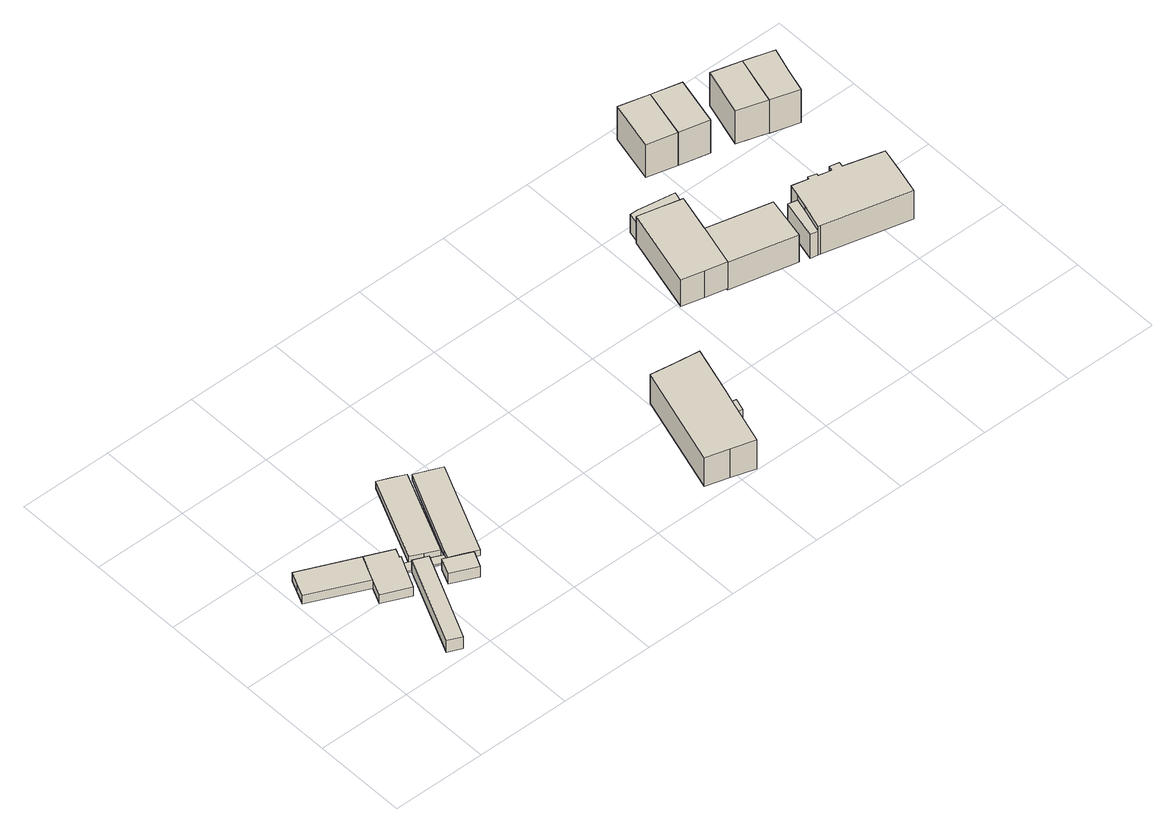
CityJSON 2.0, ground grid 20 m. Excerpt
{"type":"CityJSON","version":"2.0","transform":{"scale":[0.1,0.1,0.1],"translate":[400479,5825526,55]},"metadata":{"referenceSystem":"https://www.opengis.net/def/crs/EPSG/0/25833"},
"CityObjects":{
"building1":{"type":"Building","attributes":{"Gemeindeschluessel":"11000011","function":"31001_2741"},"address":[{"country":"Germany","locality":"Berlin","thoroughfareNumber":"52 (1)","thoroughfareName":"Dorfstraße"}],"children":["building1-1","building1-2","building1-3","building1-4","building1-5","building1-6"]},
"building1-1":{"type":"BuildingPart","attributes":{"BezugspunktDach":"2200","measuredHeight":2.68,"storeysAboveGround":1},"parents":["building1"],"geometry":[{"type":"MultiSurface","lod":"1","boundaries":[[[0,1,2,3,4,5,6]],[[7,8,9,10,11,12,13]],[[14,15,6,5]],[[8,7,5,4]],[[9,8,4,3]],[[10,9,3,2]],[[11,10,2,1]],[[12,11,1,0]],[[13,12,0,6]],[[7,13,15,14]]]}]},
"building1-2":{"type":"BuildingPart","attributes":{"BezugspunktDach":"2200","measuredHeight":0.473,"storeysAboveGround":1},"parents":["building1"],"geometry":[{"type":"MultiSurface","lod":"1","boundaries":[[[16,17,18,15,14,19,20,21,22]],[[23,24,25,7,13,26,27,28,29]],[[24,23,21,20]],[[24,30,31]],[[7,25,19,14]],[[26,13,15,18]],[[27,26,18,17]],[[29,28,16,22]],[[23,29,22,21]],[[31,30,32,19,25]],[[20,32,30,24]],[[13,7,33,14,15]],[[28,27,17,16]]]}]},
"building1-3":{"type":"BuildingPart","attributes":{"BezugspunktDach":"2200","measuredHeight":2.2,"storeysAboveGround":1},"parents":["building1"],"geometry":[{"type":"MultiSurface","lod":"1","boundaries":[[[34,35,36,37,38,39,40,41]],[[42,43,44,45,23,29,46,47]],[[42,47,41,40]],[[48,49,50,42,40,39],[49,48,40,42]],[[44,43,39,38]],[[45,44,38,37]],[[23,45,37,36]],[[22,21,36,35]],[[46,29,35,34]],[[47,46,34,41]],[[43,50,49,48,39]],[[48,49,42,40]],[[29,23,21,22]]]}]},
"building1-4":{"type":"BuildingPart","attributes":{"BezugspunktDach":"2200","measuredHeight":2.8,"storeysAboveGround":1},"parents":["building1"],"geometry":[{"type":"Solid","lod":"1","boundaries":[[[[40,48,39,51,52,53]],[[54,55,43,49,42,56]],[[54,56,53,52]],[[55,54,52,51]],[[43,55,51,39]],[[56,42,40,53]],[[49,43,39,48]],[[42,49,48,40]]]]}]},
"building1-5":{"type":"BuildingPart","attributes":{"BezugspunktDach":"2200","measuredHeight":2.49,"storeysAboveGround":1},"parents":["building1"],"geometry":[{"type":"MultiSurface","lod":"1","boundaries":[[[57,58,59,60,61,62]],[[63,64,65,25,30,24]],[[63,24,62,61]],[[64,63,61,60]],[[65,64,60,59]],[[25,65,59,58]],[[32,19,58,57]],[[20,32,57,62]],[[30,25,19,32]],[[24,30,66,32,20]]]}]},
"building1-6":{"type":"BuildingPart","attributes":{"BezugspunktDach":"2200","measuredHeight":3,"storeysAboveGround":1},"parents":["building1"],"geometry":[{"type":"MultiSurface","lod":"1","boundaries":[[[67,68,69,70]],[[28,27,71,72]],[[28,72,70,69]],[[17,16,28,69,68]],[[71,27,68,67]],[[72,71,67,70]],[[27,28,16,17]]]}]},
"building2":{"type":"Building","attributes":{"Gemeindeschluessel":"11000011","BezugspunktDach":"2200","function":"31001_2143","measuredHeight":2.75,"storeysAboveGround":1},"address":[{"country":"Germany","locality":"Berlin","thoroughfareNumber":"52 (2)","thoroughfareName":"Dorfstraße"}],"geometry":[{"type":"Solid","lod":"1","boundaries":[[[[73,74,75,76]],[[77,78,79,80]],[[77,80,76,75]],[[78,77,75,74]],[[79,78,74,73]],[[80,79,73,76]]]]}]},
"building3":{"type":"Building","attributes":{"Gemeindeschluessel":"11000011","function":"31001_1010"},"address":[{"country":"Germany","locality":"Berlin","thoroughfareNumber":"51","thoroughfareName":"Dorfstraße"}],"children":["building3-1","building3-2"]},
"building3-1":{"type":"BuildingPart","attributes":{"BezugspunktDach":"2200","measuredHeight":8.54,"storeysAboveGround":2},"parents":["building3"],"geometry":[{"type":"MultiSurface","lod":"1","boundaries":[[[81,82,83,84,85,86,87,88]],[[89,90,91,92,93,94,95,96]],[[89,96,88,87]],[[90,89,87,86]],[[91,90,86,85]],[[92,91,85,84]],[[93,92,97,98,99,100,101,84,83]],[[94,93,83,82]],[[95,94,82,81]],[[96,95,81,88]],[[101,100,99,98,97]]]}]},
"building3-2":{"type":"BuildingPart","attributes":{"BezugspunktDach":"2200","measuredHeight":4.04,"storeysAboveGround":2},"parents":["building3"],"geometry":[{"type":"Solid","lod":"1","boundaries":[[[[102,103,101,100]],[[98,104,105,99]],[[104,98,101,103]],[[105,104,103,102]],[[99,105,102,100]],[[98,99,100,101]]]]}]},
"building4":{"type":"Building","attributes":{"Gemeindeschluessel":"11000011","BezugspunktDach":"2200","function":"51009_1610","measuredHeight":4.04,"storeysAboveGround":0},"address":[{"country":"Germany","locality":"Berlin"}],"geometry":[{"type":"Solid","lod":"1","boundaries":[[[[106,107,103,102]],[[104,108,109,105]],[[104,105,102,103]],[[108,104,103,107]],[[109,108,107,106]],[[105,109,106,102]]]]}]},
"building5":{"type":"Building","attributes":{"Gemeindeschluessel":"11000011","function":"31001_1120"},"address":[{"country":"Germany","locality":"Berlin","thoroughfareNumber":"50B","thoroughfareName":"Dorfstraße"}],"children":["building5-1","building5-2","building5-3"]},
"building5-1":{"type":"BuildingPart","attributes":{"BezugspunktDach":"2200","measuredHeight":8.36,"storeysAboveGround":1},"parents":["building5"],"geometry":[{"type":"MultiSurface","lod":"1","boundaries":[[[110,111,112,113,114,115,116]],[[117,118,119,120,121,122,123]],[[117,123,116,115]],[[124,125,115,114]],[[118,117,126,127]],[[128,129,124,127,130,119,118,114,113]],[[120,119,113,112]],[[131,132,133,132,134,112,111]],[[122,121,111,110]],[[123,122,110,116]],[[127,126,125,124]],[[130,127,124,129,128]],[[121,133,132,131]],[[120,134,132,133]]]}]},
"building5-2":{"type":"BuildingPart","attributes":{"BezugspunktDach":"2200","measuredHeight":8.14,"storeysAboveGround":1},"parents":["building5"],"geometry":[{"type":"MultiSurface","lod":"1","boundaries":[[[135,136,134,132,131]],[[137,138,139,140,141]],[[137,141,142,121,133]],[[138,137,132,133,120,134]],[[139,138,134,136]],[[140,139,136,135]],[[141,140,135,131]],[[133,121,142,131,132]],[[134,120,133,132]]]}]},
"building5-3":{"type":"BuildingPart","attributes":{"BezugspunktDach":"2200","measuredHeight":4.56,"storeysAboveGround":1},"parents":["building5"],"geometry":[{"type":"MultiSurface","lod":"1","boundaries":[[[129,143,144,145,125]],[[146,147,148,130,126]],[[146,126,125,145]],[[147,146,145,144]],[[148,147,144,143]],[[130,148,143,129]],[[127,124,125,126]],[[130,129,124,127]]]}]},
"building6":{"type":"Building","attributes":{"Gemeindeschluessel":"11000011","BezugspunktDach":"2200","function":"31001_1010","measuredHeight":9.26,"storeysAboveGround":2},"address":[{"country":"Germany","locality":"Berlin","thoroughfareNumber":"49G","thoroughfareName":"Dorfstraße"}],"geometry":[{"type":"Solid","lod":"1","boundaries":[[[[149,150,151,152,153]],[[154,155,156,157,158]],[[154,158,153,152]],[[155,154,152,151]],[[156,155,151,150]],[[157,156,150,149]],[[158,157,149,153]]]]}]},
"building7":{"type":"Building","attributes":{"Gemeindeschluessel":"11000011","function":"31001_1120"},"address":[{"country":"Germany","locality":"Berlin","thoroughfareNumber":"50","thoroughfareName":"Dorfstraße"}],"children":["building7-1","building7-2"]},
"building7-1":{"type":"BuildingPart","attributes":{"BezugspunktDach":"2200","measuredHeight":9.35,"storeysAboveGround":1},"parents":["building7"],"geometry":[{"type":"MultiSurface","lod":"1","boundaries":[[[159,160,161,162,163,164,165,166,167,168,169,170,171,172,173,174,175,176]],[[177,178,179,180,181,182,183,184,185,186,187,188,189,190,191,192,193,194]],[[195,196,176,175]],[[197,195,175,174]],[[179,178,174,173]],[[180,179,173,172]],[[181,180,172,171]],[[182,181,171,170]],[[183,182,170,169]],[[184,183,169,168]],[[185,184,168,167]],[[186,185,167,166]],[[187,186,166,165]],[[188,187,165,164]],[[189,188,164,163]],[[190,189,163,162]],[[191,190,162,161]],[[192,191,161,160]],[[193,192,160,159]],[[194,193,159,176]],[[177,194,196,195]],[[178,198,177,195,197]]]}]},
"building7-2":{"type":"BuildingPart","attributes":{"BezugspunktDach":"2200","measuredHeight":6.17,"storeysAboveGround":1},"parents":["building7"],"geometry":[{"type":"MultiSurface","lod":"1","boundaries":[[[196,197,199,200]],[[201,178,194,202]],[[201,202,200,199]],[[178,201,199,197]],[[202,194,196,200]],[[177,195,196,194]],[[178,197,195,177]]]}]},
"building8":{"type":"Building","attributes":{"Gemeindeschluessel":"11000011","BezugspunktDach":"2200","function":"31001_1010","measuredHeight":9.21,"storeysAboveGround":2},"address":[{"country":"Germany","locality":"Berlin","thoroughfareNumber":"49F","thoroughfareName":"Dorfstraße"}],"geometry":[{"type":"Solid","lod":"1","boundaries":[[[[203,204,151,149]],[[155,205,206,157]],[[155,157,149,151]],[[205,155,151,204]],[[206,205,204,203]],[[157,206,203,149]]]]}]},
"building9":{"type":"Building","attributes":{"Gemeindeschluessel":"11000011","BezugspunktDach":"2200","function":"51009_1610","measuredHeight":3,"storeysAboveGround":0},"address":[{"country":"Germany","locality":"Berlin"}],"geometry":[{"type":"Solid","lod":"1","boundaries":[[[[207,208,209,210]],[[211,212,213,214]],[[211,214,210,209]],[[212,211,209,208]],[[213,212,208,207]],[[214,213,207,210]]]]}]},
"building10":{"type":"Building","attributes":{"Gemeindeschluessel":"11000011","BezugspunktDach":"2200","function":"31001_1010","measuredHeight":9.13,"storeysAboveGround":2},"address":[{"country":"Germany","locality":"Berlin","thoroughfareNumber":"49E","thoroughfareName":"Dorfstraße"}],"geometry":[{"type":"Solid","lod":"1","boundaries":[[[[215,216,217,218]],[[219,220,221,222]],[[219,222,218,217]],[[220,219,217,216]],[[221,220,216,215]],[[222,221,215,218]]]]}]},
"building11":{"type":"Building","attributes":{"Gemeindeschluessel":"11000011","BezugspunktDach":"2200","function":"31001_1010","measuredHeight":9.25,"storeysAboveGround":2},"address":[{"country":"Germany","locality":"Berlin","thoroughfareNumber":"49D","thoroughfareName":"Dorfstraße"}],"geometry":[{"type":"Solid","lod":"1","boundaries":[[[[223,224,225,216,226,215]],[[227,228,229,230,231,232]],[[227,232,215,226]],[[228,227,226,216]],[[229,228,216,225]],[[230,229,225,224]],[[231,230,224,223]],[[232,231,223,215]]]]}]}
},
"vertices":[
[296,178,21],[324,166,21],[413,362,21],[386,374,21],[358,386,21],[275,207,21],[268,190,21],[275,207,6],[358,386,6],[386,374,6],[413,362,6],[324,166,6],[296,178,6],[268,190,6],[275,207,10],[268,190,10],
[206,217,10],[236,204,10],[237,204,10],[269,210,10],[216,236,10],[203,242,10],[194,223,10],[203,242,6],[216,236,6],[269,210,6],[237,204,6],[236,204,6],[206,217,6],[194,223,6],[242,223,6],[249,219,6],[242,223,10],[275,207,7],
[169,171,28],[194,223,28],[203,242,28],[200,243,28],[208,262,28],[152,287,28],[127,232,28],[111,197,28],[127,232,6],[152,287,6],[208,262,6],[200,243,6],[169,171,6],[111,197,6],[139,260,28],[139,260,6],[144,270,6],
[32,341,28],[20,314,28],[8,287,28],[20,314,6],[32,341,6],[8,287,6],
[242,223,24],[269,210,24],[349,390,24],[323,402,24],[296,414,24],[216,236,24],[296,414,6],[323,402,6],[349,390,6],[242,223,8],
[149,14,36],[236,204,36],[206,217,36],[120,27,36],[149,14,6],[120,27,6],
[289,127,33],[305,161,33],[250,186,33],[235,151,33],[250,186,6],[305,161,6],[289,127,6],[235,151,6],
[788,18,75],[838,3,75],[869,105,75],[877,130,75],[908,235,75],[856,242,75],[804,250,75],[739,32,75],[804,250,1],[856,242,1],[908,235,1],[877,130,1],[869,105,1],[838,3,1],[788,18,1],[739,32,1],[877,130,15],[877,130,2],[869,105,2],[869,105,43],[877,130,43],
[875,103,43],[883,128,43],[883,128,2],[875,103,2],
[890,99,43],[898,125,43],[898,125,2],[890,99,2],
[1047,378,74],[1093,367,74],[1117,458,74],[1138,537,74],[1092,549,74],[1046,560,74],[1001,390,74],[1046,560,6],[1092,549,6],[1138,537,6],[1117,458,6],[1093,367,6],[1047,378,6],[1001,390,6],[1092,549,58],[1046,560,58],[1046,560,12],[1092,549,12],[1138,537,23],[1138,537,58],[1138,537,12],[1093,367,73],[1105,413,73],[1105,413,6],[1117,458,73],
[1233,334,73],[1253,425,73],[1105,413,3],[1117,458,3],[1253,425,3],[1233,334,3],[1093,367,3],[1093,367,40],
[1147,569,58],[1067,582,58],[1051,582,58],[1051,582,12],[1067,582,12],[1147,569,12],
[1224,648,98],[1237,700,98],[1250,752,98],[1186,768,98],[1161,664,98],[1186,768,14],[1250,752,14],[1237,700,14],[1224,648,14],[1161,664,14],
[1275,323,77],[1456,278,77],[1470,331,77],[1483,384,77],[1401,407,77],[1403,417,77],[1383,422,77],[1380,412,77],[1375,413,77],[1358,417,77],[1353,418,77],[1354,423,77],[1337,428,77],[1335,423,77],[1301,431,77],[1294,406,77],[1286,377,77],[1270,324,77],[1286,377,3],[1294,406,3],[1301,431,3],[1335,423,3],[1337,428,3],[1354,423,3],[1353,418,3],[1358,417,3],[1375,413,3],[1380,412,3],[1383,422,3],[1403,417,3],[1401,407,3],[1483,384,3],[1470,331,3],[1456,278,3],[1275,323,3],[1270,324,3],[1286,377,64],[1270,324,64],[1294,406,64],[1292,400,3],
[1275,411,64],[1254,328,64],[1275,411,3],[1254,328,3],
[1288,633,98],[1313,736,98],[1313,736,14],[1288,633,14],
[1375,413,36],[1380,432,36],[1363,435,36],[1358,417,36],[1363,435,6],[1380,432,6],[1375,413,6],[1358,417,6],
[1400,602,96],[1429,706,96],[1366,723,96],[1337,622,96],[1366,723,12],[1429,706,12],[1400,602,12],[1337,622,12],
[1460,584,96],[1475,636,96],[1491,687,96],[1414,654,96],[1414,654,11],[1429,706,11],[1491,687,11],[1475,636,11],[1460,584,11],[1400,602,11]
]}
